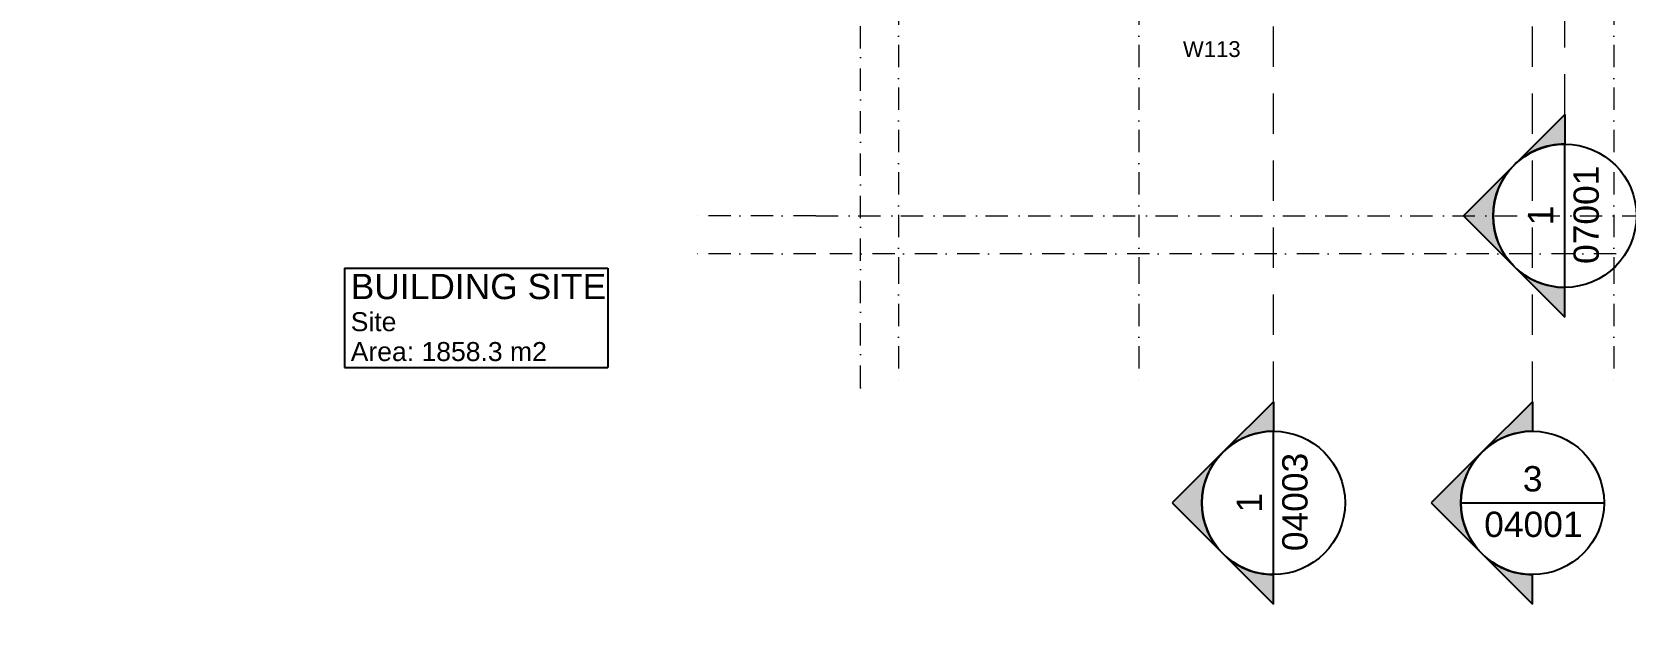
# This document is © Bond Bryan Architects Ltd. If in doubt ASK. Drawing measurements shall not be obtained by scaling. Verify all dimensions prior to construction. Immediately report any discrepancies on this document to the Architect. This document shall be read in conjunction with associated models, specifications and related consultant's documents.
# Model space of a CAD drawing. Header units: millimetres. Extents: x -14278 to 101596, y -22378 to 34603.
# Drawn here: x -6844 to 5740, y -3227 to 1453 of the extents above; entities that cross this region are included whole.
import ezdxf
from ezdxf.enums import TextEntityAlignment as Align

# ---------------------------------------------------------------- set-up
doc = ezdxf.new("R2010")
doc.units = ezdxf.units.MM
doc.header["$MEASUREMENT"] = 0
doc.linetypes.add('Dot & Dashed', pattern=[335.138881, 176.388884, -88.194442, 0, -70.555556])
doc.linetypes.add('Long Dashed', pattern=[529.166651, 317.499995, -211.666656])
for name, color, linetype in [('A-Zz_20_10_90-T_TextWindow', 7, 'Continuous'), ('A-Zz_60_50_80-P_MarkerSection', 7, 'Continuous'), ('A-Zz_60_50_80-P_MarkerSectionStairs', 7, 'Continuous'), ('NewA-Ee_30_60-M_Pavements', 7, 'Continuous'), ('NewA-SL-M_SpacesExternal', 7, 'Continuous'), ('NewA-Zz_35_40_80-M_GridStructural', 7, 'Continuous'), ('NewA-Zz_50_10_70-P_BoundarySiteRed', 7, 'Continuous')]:
    doc.layers.add(name, color=color, linetype=linetype)
doc.styles.add('GENERATED_STYLE_1', font='')
doc.styles.get('GENERATED_STYLE_1').set_extended_font_data('Arial')

# ---------------------------------------------------------------- blocks, each defined once
blk = doc.blocks.new('BUILDING SITE_Site_28_1', base_point=(-3334, -767))
at = {"layer": 'NewA-SL-M_SpacesExternal', "linetype": 'Continuous'}
for p, q in [((-4375, -413), (-4375, -728)), ((-4375, -413), (-2294, -413)), ((-2294, -413), (-2294, -728)), ((-4375, -728), (-4375, -963)), ((-2294, -728), (-2294, -963)), ((-4375, -963), (-4375, -1199)), ((-2294, -963), (-2294, -1199)), ((-4375, -1199), (-2294, -1199))]:
    blk.add_line(p, q, dxfattribs=at)
at = {"layer": 'NewA-SL-M_SpacesExternal', "color": 5, "lineweight": 70, "style": 'GENERATED_STYLE_1'}
for tag, height, p in [('ROOM_NAME', 200, (-4325, -459)), ('ROOM_NUMBER', 150, (-4325, -762)), ('adj_text', 150, (-4325, -998))]:
    blk.add_attdef(tag, text='', height=height, dxfattribs=at).set_placement(p, align=Align.TOP_LEFT)
blk = doc.blocks.new('Mesh_1_1', base_point=(14340, 34603))
at = {"layer": 'NewA-Ee_30_60-M_Pavements', "color": 254, "linetype": 'Continuous', "lineweight": 13, "flags": 128}
blk.add_lwpolyline([(14340, 34603, -0.414214), (42831, 6112, -0.414214), (14340, -22378, -0.414214), (-14151, 6112, -0.414214)], format="xyb", close=True, dxfattribs=at)
blk = doc.blocks.new('Standard grid marker')
at = {"layer": 'NewA-Zz_35_40_80-M_GridStructural', "color": 6, "linetype": 'Dot & Dashed', "lineweight": 13}
for p, q in [((1000, 0), (18131, 0)), ((18131, 0), (19131, 0))]:
    blk.add_line(p, q, dxfattribs=at)
at = {"layer": 'NewA-Zz_35_40_80-M_GridStructural', "style": 'GENERATED_STYLE_1'}
blk.add_attdef('AC_MarkerText_1', text='', height=250, rotation=90, dxfattribs=at).set_placement((-250, 14), align=Align.MIDDLE_CENTER)
blk = doc.blocks.new('Standard grid marker_2')
at = {"layer": 'NewA-Zz_35_40_80-M_GridStructural', "color": 6, "linetype": 'Dot & Dashed', "lineweight": 13}
for q in [(0, 0), (40176, 0)]:
    blk.add_line((1000, 0), q, dxfattribs=at)
at = {"layer": 'NewA-Zz_35_40_80-M_GridStructural', "style": 'GENERATED_STYLE_1'}
blk.add_attdef('AC_MarkerText_1', text='', height=250, dxfattribs=at).set_placement((41426, 14), align=Align.MIDDLE_CENTER)
blk = doc.blocks.new('Standard grid marker_3')
at = {"layer": 'NewA-Zz_35_40_80-M_GridStructural', "color": 6, "linetype": 'Dot & Dashed', "lineweight": 13}
blk.add_line((0, 0), (19131, 0), dxfattribs=at)
blk.add_point((0, 0), dxfattribs=at)
blk = doc.blocks.new('Standard grid marker_4')
at = {"layer": 'NewA-Zz_35_40_80-M_GridStructural', "color": 6, "linetype": 'Dot & Dashed', "lineweight": 13}
for p, q in [((1000, 0), (40176, 0)), ((40176, 0), (41176, 0))]:
    blk.add_line(p, q, dxfattribs=at)
blk = doc.blocks.new('Cutting Plane_1_1', base_point=(2962, -2269))
at = {"layer": 'A-Zz_60_50_80-P_MarkerSection', "linetype": 'Continuous'}
for points in [[(2962, -1469), (2962, -1703, 0.198912), (2562, -1869)], [(2562, -2669, -0.414214), (2562, -1869), (2162, -2269)], [(2962, -3069), (2962, -2835, -0.198912), (2562, -2669)]]:
    blk.add_hatch(color=256, dxfattribs=at).paths.add_polyline_path(points)
at = {"layer": 'A-Zz_60_50_80-P_MarkerSection', "color": 6, "linetype": 'Long Dashed', "lineweight": 13}
blk.add_line((2962, -1469), (2962, 3418), dxfattribs=at)
at = {"layer": 'A-Zz_60_50_80-P_MarkerSection', "linetype": 'Continuous'}
for p, q in [((2562, -1869), (2962, -1469)), ((2962, -1469), (2962, -1703)), ((2962, -2835), (2962, -1703)), ((2562, -1869), (2162, -2269)), ((2162, -2269), (2562, -2669)), ((2562, -2669), (2962, -3069)), ((2962, -3069), (2962, -2835))]:
    blk.add_line(p, q, dxfattribs=at)
blk.add_circle((2962, -2269), 566, dxfattribs=at)
for start, end in [(90, 135), (135, 225), (225, 270)]:
    blk.add_arc((2962, -2269), 566, start, end, dxfattribs=at)
at = {"layer": 'A-Zz_60_50_80-P_MarkerSection', "char_height": 200, "attachment_point": 7, "rotation": 90, "style": 'GENERATED_STYLE_1'}
for s, insert in [('\\A1;{\\fArial|b0|i0|c0|p34;04003}', (3234, -2650)), ('\\A1;{\\fArial|b0|i0|c0|p34;1}', (2871, -2345))]:
    blk.add_mtext(s, dxfattribs=dict(at, insert=insert))
blk = doc.blocks.new('Cutting Plane_6_1', base_point=(5263, 0))
at = {"layer": 'A-Zz_60_50_80-P_MarkerSectionStairs', "linetype": 'Continuous'}
for points in [[(5263, 800), (5263, 566, 0.198912), (4863, 400)], [(4863, -400, -0.414214), (4863, 400), (4463, 0)], [(5263, -800), (5263, -566, -0.198912), (4863, -400)]]:
    blk.add_hatch(color=256, dxfattribs=at).paths.add_polyline_path(points)
at = {"layer": 'A-Zz_60_50_80-P_MarkerSectionStairs', "color": 6, "linetype": 'Long Dashed', "lineweight": 13}
blk.add_line((5263, 800), (5263, 7442), dxfattribs=at)
at = {"layer": 'A-Zz_60_50_80-P_MarkerSectionStairs', "linetype": 'Continuous'}
for p, q in [((4863, 400), (5263, 800)), ((5263, 800), (5263, 566)), ((5263, -566), (5263, 566)), ((4863, 400), (4463, 0)), ((4463, 0), (4863, -400)), ((4863, -400), (5263, -800)), ((5263, -800), (5263, -566))]:
    blk.add_line(p, q, dxfattribs=at)
blk.add_circle((5263, 0), 566, dxfattribs=at)
for start, end in [(90, 135), (135, 225), (225, 270)]:
    blk.add_arc((5263, 0), 566, start, end, dxfattribs=at)
at = {"layer": 'A-Zz_60_50_80-P_MarkerSectionStairs', "char_height": 200, "attachment_point": 7, "rotation": 90, "style": 'GENERATED_STYLE_1'}
for s, insert in [('\\A1;{\\fArial|b0|i0|c0|p34;07001}', (5535, -381)), ('\\A1;{\\fArial|b0|i0|c0|p34;1}', (5172, -76))]:
    blk.add_mtext(s, dxfattribs=dict(at, insert=insert))
blk = doc.blocks.new('Label_13_1', base_point=(2050, 1457))
at = {"layer": 'A-Zz_20_10_90-T_TextWindow', "insert": (2475, 1379), "char_height": 125, "attachment_point": 2, "style": 'GENERATED_STYLE_1'}
blk.add_mtext('\\fArial|b0|i0|c0|p34;W113\\fArial|b0|i0|c0|p34;\\fArial|b0|i0|c0|p34;\\fArial|b0|i0|c0|p34;\\fArial|b0|i0|c0|p34;\\fArial|b0|i0|c0|p34;\\fArial|b0|i0|c0|p34;\\fArial|b0|i0|c0|p34;\\fArial|b0|i0|c0|p34;\\fArial|b0|i0|c0|p34;\\fArial|b0|i0|c0|p34;\\fArial|b0|i0|c0|p34;\\fArial|b0|i0|c0|p34;\\fArial|b0|i0|c0|p34;\\fArial|b0|i0|c0|p34;\\fArial|b0|i0|c0|p34;\\fArial|b0|i0|c0|p34;\\fArial|b0|i0|c0|p34;\\fArial|b0|i0|c0|p34;\\fArial|b0|i0|c0|p34;\\fArial|b0|i0|c0|p34;\\fArial|b0|i0|c0|p34;\\fArial|b0|i0|c0|p34;\\fArial|b0|i0|c0|p34;\\fArial|b0|i0|c0|p34;\\fArial|b0|i0|c0|p34;\\fArial|b0|i0|c0|p34;\\fArial|b0|i0|c0|p34;\\fArial|b0|i0|c0|p34;\\fArial|b0|i0|c0|p34;}', dxfattribs=at)
blk = doc.blocks.new('Cutting Plane_9_1', base_point=(5008, -2269))
at = {"layer": 'A-Zz_60_50_80-P_MarkerSection', "linetype": 'Continuous'}
for points in [[(5008, -1469), (5008, -1703, 0.198912), (4608, -1869)], [(4608, -2669, -0.414214), (4608, -1869), (4208, -2269)], [(5008, -3069), (5008, -2835, -0.198912), (4608, -2669)]]:
    blk.add_hatch(color=256, dxfattribs=at).paths.add_polyline_path(points)
at = {"layer": 'A-Zz_60_50_80-P_MarkerSection', "color": 6, "linetype": 'Long Dashed', "lineweight": 13}
blk.add_line((5008, -1469), (5008, 2731), dxfattribs=at)
at = {"layer": 'A-Zz_60_50_80-P_MarkerSection', "linetype": 'Continuous'}
for p, q in [((4608, -1869), (5008, -1469)), ((5008, -1469), (5008, -1703)), ((4608, -1869), (4208, -2269)), ((4208, -2269), (4608, -2669)), ((4442, -2269), (5574, -2269)), ((4608, -2669), (5008, -3069)), ((5008, -3069), (5008, -2835))]:
    blk.add_line(p, q, dxfattribs=at)
blk.add_circle((5008, -2269), 566, dxfattribs=at)
for start, end in [(90, 135), (135, 225), (225, 270)]:
    blk.add_arc((5008, -2269), 566, start, end, dxfattribs=at)
at = {"layer": 'A-Zz_60_50_80-P_MarkerSection', "char_height": 200, "attachment_point": 7, "style": 'GENERATED_STYLE_1'}
for s, insert in [('\\A1;{\\fArial|b0|i0|c0|p34;3}', (4932, -2181)), ('\\A1;{\\fArial|b0|i0|c0|p34;04001}', (4627, -2541))]:
    blk.add_mtext(s, dxfattribs=dict(at, insert=insert))

msp = doc.modelspace()

# ---------------------------------------------------------------- linework, layer by layer
at = {"layer": 'NewA-Zz_50_10_70-P_BoundarySiteRed', "color": 1, "linetype": 'Continuous', "lineweight": 140}
msp.add_circle((14339.9, 6112.3), 28490.7, dxfattribs=at)

# ---------------------------------------------------------------- block references
at = {"layer": 'A-Zz_20_10_90-T_TextWindow', "color": 6, "linetype": 'Continuous', "lineweight": 13}
msp.add_blockref('Label_13_1', (2050.3, 1457.4), dxfattribs=at)
at = {"layer": 'A-Zz_60_50_80-P_MarkerSection', "color": 6, "lineweight": 13}
for name, p in [('Cutting Plane_9_1', (5008, -2269)), ('Cutting Plane_1_1', (2962.4, -2269))]:
    msp.add_blockref(name, p, dxfattribs=at)
at = {"layer": 'A-Zz_60_50_80-P_MarkerSectionStairs', "color": 6, "lineweight": 13}
msp.add_blockref('Cutting Plane_6_1', (5263.1, 0), dxfattribs=at)
at = {"layer": 'NewA-Ee_30_60-M_Pavements', "color": 254, "lineweight": 13}
msp.add_blockref('Mesh_1_1', (14339.9, 34603), dxfattribs=at)
at = {"layer": 'NewA-SL-M_SpacesExternal', "linetype": 'Continuous'}
msp.add_blockref('BUILDING SITE_Site_28_1', (-3334.4, -767), dxfattribs=at).add_auto_attribs({'ROOM_NAME': 'BUILDING SITE', 'ROOM_NUMBER': 'Site', 'adj_text': 'Area: 1858.3 m2'})
at = {"layer": 'NewA-Zz_35_40_80-M_GridStructural', "color": 1, "linetype": 'Continuous', "lineweight": 18, "zscale": 1000}
for name, p, rotation in [('Standard grid marker', (0, 17770.2), 270), ('Standard grid marker', (1900, 17770.2), 270), ('Standard grid marker', (5650, 17770.2), 270), ('Standard grid marker_3', (-300, -1360.6), 90), ('Standard grid marker_4', (39523.3, -300), 180)]:
    msp.add_blockref(name, p, dxfattribs=dict(at, rotation=rotation))
msp.add_blockref('Standard grid marker_2', (-1652.3, 0), dxfattribs=at)

doc.saveas('drawing.dxf')
